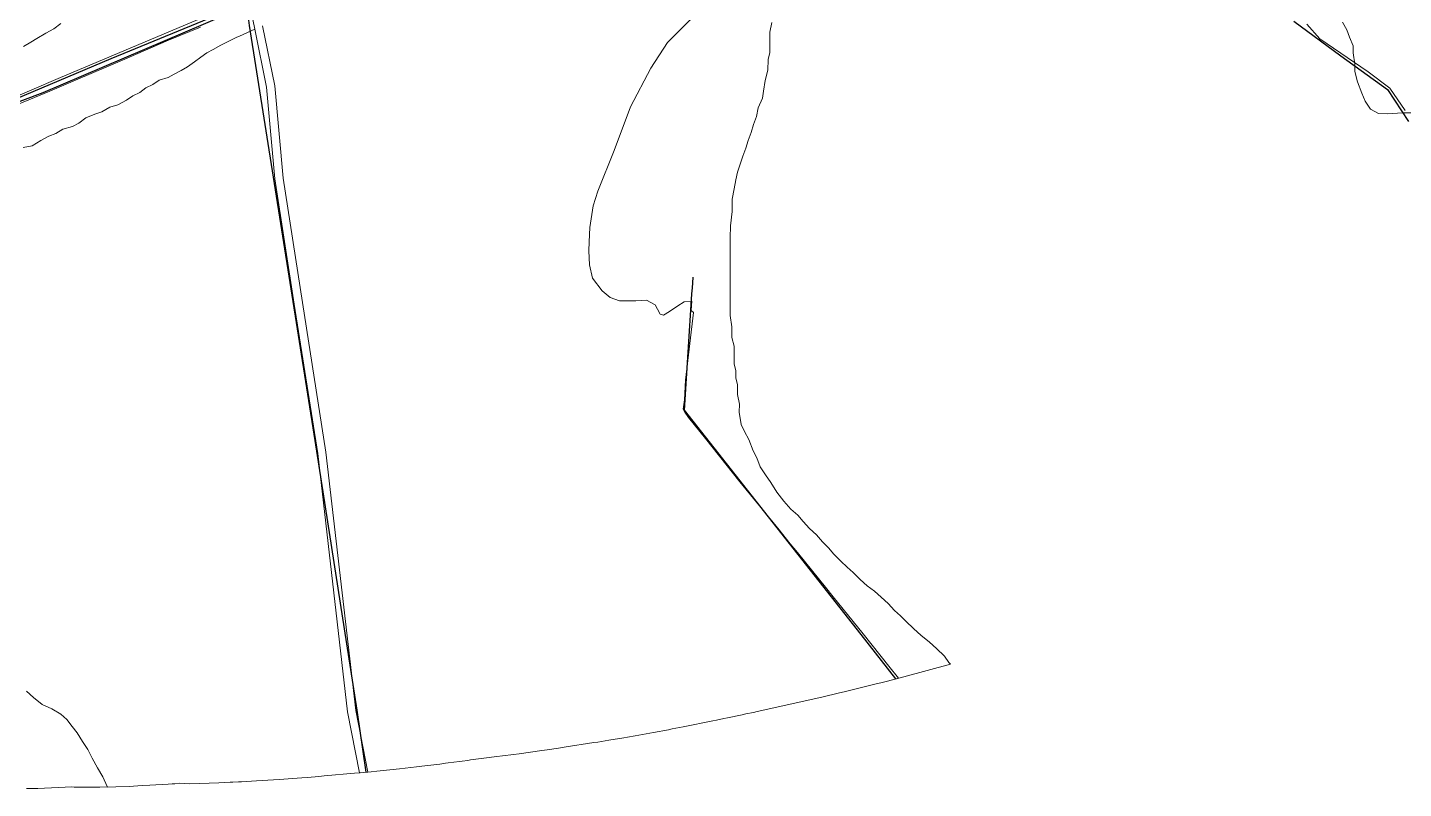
# Model space of a CAD drawing. Header units: metres. Extents: x 3 to 1027712, y 40 to 4430649.
# Drawn here: x 508884 to 510872, y 4402141 to 4403240 of the extents above; entities that cross this region are included whole.
import ezdxf

# ---------------------------------------------------------------- set-up
doc = ezdxf.new("R2010")
doc.units = ezdxf.units.M
doc.header["$MEASUREMENT"] = 0
doc.layers.add('Cauces_artificiales_5_km', color=141, linetype='Continuous', lineweight=30)
for name, color, linetype, lineweight, true_color in [('Habitats_5_km', 7, 'Continuous', 9, 0xbefad2), ('Humedales_5_km', 7, 'Continuous', 9, 0xdbcafc), ('Itinerarios_Espacios_naturales_Protegidos_5_km', 7, 'Continuous', 30, 0x3800b0)]:
    doc.layers.add(name, color=color, linetype=linetype, lineweight=lineweight, true_color=true_color)

msp = doc.modelspace()

# ---------------------------------------------------------------- linework, layer by layer
at = {"layer": 'Cauces_artificiales_5_km'}
for points in [[(508621.9, 4403038.3, 0.5), (508906.9, 4403145.9, 4.6), (509200.6, 4403270.9, 4.7), (509400.7, 4403356.1, 6.4), (509659, 4403467.3, 4.9), (509738.1, 4403501.4, 4.4), (509808.5, 4403531.7, 4), (509920.2, 4403587, 2), (509852.3, 4403874.6, 2), (509743.3, 4404324.8, 2.5)], [(509373.4, 4402164.1, 6.3), (509360.3, 4402253.8, 4.5), (509299.6, 4402643.1, 4.5), (509205, 4403242.4, 4.7), (509203.8, 4403250.2, 4.7), (509200.6, 4403270.9, 4.7)], [(510713.4, 4403249, 3.6), (510781, 4403198.9, 3.6), (510848.4, 4403150.1, 3.4), (510878.7, 4403104, 3.4)], [(509845.1, 4402878.9, 5), (509844.1, 4402863.2, 5.1), (509844.1, 4402863.1, 5.1), (509844.1, 4402862.9, 5.1), (509844.1, 4402862.8, 5.1), (509843.9, 4402860.3, 5.1), (509843.9, 4402859.8, 5.1), (509843.5, 4402854.3, 5.1), (509832.7, 4402686.9, 6), (509832.7, 4402686.9, 6), (510087.8, 4402362.7, 6), (510087.8, 4402362.7, 6), (510138.1, 4402298.7, 6)]]:
    msp.add_polyline3d(points, dxfattribs=at)
at = {"layer": 'Habitats_5_km'}
for points in [[(509206.4, 4403267.4), (509212.6, 4403237.1), (509190.6, 4403227), (509186.8, 4403225.7), (509174, 4403219.4), (509163.8, 4403214.3), (509152.3, 4403208), (509143.4, 4403202.9), (509134.5, 4403196.6), (509125.6, 4403190.3), (509115.3, 4403182.7), (509106.4, 4403177.6), (509096.2, 4403172.5), (509087.3, 4403167.5), (509074.6, 4403163.7), (509065.6, 4403157.4), (509055.4, 4403152.3), (509046.5, 4403146), (509036.3, 4403140.9), (509027.4, 4403134.6), (509014.6, 4403128.2), (509003.1, 4403124.5), (508991.7, 4403118.1), (508981.5, 4403114.3), (508968.7, 4403109.3), (508958.5, 4403101.7), (508949.6, 4403096.6), (508935.6, 4403092.8), (508925.4, 4403086.5), (508915.2, 4403082.7), (508903.7, 4403076.4), (508891, 4403068.8), (508878.2, 4403066.3)], [(509223.8, 4403242.3), (509241.4, 4403155.4), (509253.4, 4403021.9), (509281.4, 4402842.3), (509315.4, 4402626.3), (509358.4, 4402253.3), (509376, 4402164.3), (509364.6, 4402163.2), (509364, 4402163.1), (509346.5, 4402251.3), (509303.5, 4402624.3), (509269.5, 4402840.3), (509241.4, 4403020.9), (509229.5, 4403153.4), (509212.6, 4403237.1), (509206.4, 4403267.4)], [(508878.8, 4403212.4), (508889, 4403218.7), (508897.9, 4403223.8), (508910.7, 4403231.4), (508922.2, 4403237.7), (508932.4, 4403245.3)], [(508932.4, 4403245.3), (508922.2, 4403237.7), (508910.7, 4403231.4), (508897.9, 4403223.8), (508889, 4403218.7), (508878.8, 4403212.4)], [(509959.2, 4403246.8), (509956.6, 4403232.9), (509956.5, 4403217.6), (509956.5, 4403203.6), (509953.9, 4403193.5), (509953.8, 4403178.2), (509949.9, 4403163), (509947.3, 4403147.8), (509946, 4403137.6), (509939.6, 4403123.6), (509937, 4403110.9), (509933.1, 4403099.5), (509929.3, 4403088.1), (509925.4, 4403076.6), (509921.6, 4403065.2), (509917.7, 4403053.8), (509913.8, 4403042.4), (509910, 4403030.9), (509907.4, 4403019.5), (509904.8, 4403006.8), (509902.2, 4402991.6), (509902.1, 4402973.8), (509899.5, 4402953.4), (509899.4, 4402935.7), (509899.3, 4402916.6), (509899.3, 4402900.1), (509899.2, 4402881), (509899.2, 4402867), (509899.1, 4402853.1), (509899, 4402837.8), (509899, 4402823.8), (509901.5, 4402807.3), (509901.4, 4402792.1), (509905.2, 4402779.3), (509905.1, 4402765.4), (509905.1, 4402753.9), (509907.6, 4402743.8), (509907.5, 4402733.6), (509910, 4402723.4), (509910, 4402709.4), (509912.5, 4402695.5), (509912.4, 4402684), (509914.9, 4402666.2), (509919.9, 4402656), (509926.3, 4402644.6), (509932.6, 4402628.1), (509937.6, 4402617.9), (509942.7, 4402605.2), (509950.2, 4402593.7), (509957.8, 4402582.3), (509966.7, 4402568.3), (509976.8, 4402555.5), (509986.9, 4402544.1), (509997.1, 4402535.2), (510004.7, 4402526.2), (510013.6, 4402516.1), (510023.7, 4402507.1), (510032.6, 4402497), (510041.4, 4402488), (510049, 4402479.1), (510059.2, 4402468.9), (510068, 4402460), (510076.9, 4402452.4), (510087.1, 4402442.2), (510097.2, 4402433.3), (510107.4, 4402425.6), (510117.5, 4402416.7), (510127.6, 4402407.8), (510136.5, 4402397.6), (510145.4, 4402390), (510153, 4402382.3), (510164.4, 4402370.9), (510174.5, 4402361.9), (510187.2, 4402351.7), (510197.4, 4402342.8), (510208.8, 4402331.4), (510215.1, 4402322.5), (510217.5, 4402320), (510150.2, 4402301.9), (510139.6, 4402299.1), (510118.5, 4402293.7), (510107.9, 4402291), (510065.6, 4402280.6), (510055, 4402278.1), (510033.7, 4402273.1), (510023.1, 4402270.7), (509938, 4402251.7), (509932.7, 4402250.5), (509922, 4402248.2), (509916.7, 4402247.1), (509895.4, 4402242.5), (509890, 4402241.4), (509879.4, 4402239.2), (509874, 4402238.2), (509831.3, 4402229.6), (509826, 4402228.5), (509815.3, 4402226.5), (509809.9, 4402225.4), (509788.5, 4402221.4), (509783.2, 4402220.4), (509772.5, 4402218.5), (509767.2, 4402217.5), (509761.8, 4402216.5), (509751, 4402214.7), (509745.6, 4402213.8), (509724, 4402210.2), (509718.6, 4402209.3), (509707.9, 4402207.6), (509702.5, 4402206.7), (509659.4, 4402200), (509651.3, 4402198.8), (509635.1, 4402196.4), (509627, 4402195.3), (509594.6, 4402190.8), (509586.5, 4402189.7), (509570.2, 4402187.6), (509562.1, 4402186.6), (509543.2, 4402184.3), (509524.3, 4402181.7), (509520.3, 4402181.1), (509512.2, 4402180), (509508.1, 4402179.5), (509491.9, 4402177.4), (509487.9, 4402176.9), (509479.8, 4402175.8), (509475.7, 4402175.3), (509454.1, 4402172.7), (509446, 4402171.8), (509429.7, 4402169.9), (509421.6, 4402169), (509389, 4402165.6), (509380.9, 4402164.8), (509376, 4402164.3), (509358.4, 4402253.3), (509315.4, 4402626.3), (509281.4, 4402842.3), (509253.4, 4403021.9), (509241.4, 4403155.4), (509223.8, 4403242.3)], [(510883.7, 4403116.4), (510870.9, 4403116.5), (510848, 4403115.2), (510835.3, 4403115.3), (510823.9, 4403121.6), (510816.3, 4403133.1), (510811.3, 4403144.6), (510805, 4403161.1), (510801.2, 4403176.3), (510801.2, 4403186.5), (510798.8, 4403203), (510798.8, 4403213.2), (510793.8, 4403225.9), (510790, 4403236.1), (510783.7, 4403247.5)], [(508878.2, 4403066.3), (508891, 4403068.8), (508903.7, 4403076.4), (508915.2, 4403082.7), (508925.4, 4403086.5), (508935.6, 4403092.8), (508949.6, 4403096.6), (508958.5, 4403101.7), (508968.7, 4403109.3), (508981.5, 4403114.3), (508991.7, 4403118.1), (509003.1, 4403124.5), (509014.6, 4403128.2), (509027.4, 4403134.6), (509036.3, 4403140.9), (509046.5, 4403146), (509055.4, 4403152.3), (509065.6, 4403157.4), (509074.6, 4403163.7), (509087.3, 4403167.5), (509096.2, 4403172.5), (509106.4, 4403177.6), (509115.3, 4403182.7), (509125.6, 4403190.3), (509134.5, 4403196.6), (509143.4, 4403202.9), (509152.3, 4403208), (509163.8, 4403214.3), (509174, 4403219.4), (509186.8, 4403225.7), (509190.6, 4403227), (509212.6, 4403237.1), (509229.5, 4403153.4), (509241.4, 4403020.9), (509269.5, 4402840.3), (509303.5, 4402624.3), (509346.5, 4402251.3), (509364, 4402163.1), (509356.4, 4402162.4), (509313, 4402158.6), (509304.9, 4402157.9), (509288.6, 4402156.6), (509280.4, 4402156), (509247.8, 4402153.6), (509239.6, 4402153.1), (509223.3, 4402152), (509215.2, 4402151.5), (509193.4, 4402150.3), (509189.3, 4402150.1), (509181.1, 4402149.7), (509177, 4402149.5), (509160.7, 4402148.7), (509146.7, 4402148.1), (509118.6, 4402147.2), (509104.5, 4402148.1), (509097.2, 4402147.3), (509093.5, 4402147.3), (509087.6, 4402146.8), (509060.9, 4402145.2), (509050, 4402144.6), (509031, 4402143.6), (509011.9, 4402142.8), (508999.6, 4402142.5), (508999.3, 4402143.5), (508993, 4402157.5), (508985.4, 4402170.2), (508977.8, 4402184.2), (508971.5, 4402196.9), (508963.9, 4402208.4), (508956.3, 4402221.1), (508948.7, 4402230), (508941.1, 4402240.2), (508932.3, 4402247.8), (508919.6, 4402255.5), (508905.6, 4402261.9), (508892.9, 4402272), (508882.8, 4402281)]]:
    msp.add_lwpolyline(points, dxfattribs=at)
at = {"layer": 'Humedales_5_km'}
for points in [[(508882.6, 4404997.7, 0.9), (508891.6, 4404976.6, 0.9), (508903.9, 4404970.7, 1), (508926, 4404970, 1), (508934.7, 4404968.6, 1), (508940.4, 4404927.8, 1), (508954, 4404845.8, 1), (509005.4, 4404519.7, 1.1), (509062.3, 4404140.8, 1.2), (509106.4, 4403853.9, 1.3), (509133.7, 4403677, 1.3), (509166.4, 4403468.8, 1.4), (509192.5, 4403305.9, 1.5), (509195.3, 4403285.5, 1.5), (509194.2, 4403277, 1.5), (509158.1, 4403263, 1.5), (508928.6, 4403166, 1.5), (508852.7, 4403133.3, 1.6)], [(509853.9, 4403263, 1.3), (509828.9, 4403238.3, 1.3), (509808.9, 4403217.9, 1.3), (509784.6, 4403180.9, 1.3), (509755.2, 4403125, 1.3), (509731.6, 4403061.8, 1.3), (509708, 4403003.4, 1.3), (509701.5, 4402982, 1.3), (509696.7, 4402950.7, 1.3), (509695.7, 4402930.1, 1.3), (509694.9, 4402917.3, 1.3), (509696, 4402896.7, 1.3), (509700.4, 4402877.4, 1.3), (509714.5, 4402859.3, 1.3), (509725.8, 4402849.5, 1.3), (509739.6, 4402845.1, 1.3), (509762.8, 4402845.1, 1.3), (509778.4, 4402845.8, 1.3), (509791.1, 4402839.1, 1.3), (509794.2, 4402833, 1.3), (509798, 4402825.8, 1.3), (509802.9, 4402824.1, 1.3), (509805.3, 4402825.5, 1.3), (509813.1, 4402830.6, 1.3), (509823.7, 4402837.5, 1.3), (509832.6, 4402843.3, 1.3), (509843.8, 4402844.5, 1.3), (509842.7, 4402830.9, 1.1), (509846.1, 4402828.2, 0.9), (509834.9, 4402730.2, 0.8), (509833.1, 4402701.9, 0.8), (509831.5, 4402688.4, 0.8), (509833.7, 4402683.9, 0.9), (509839.2, 4402676.4, 0.8), (509863.6, 4402646.2, 0.8), (509913.2, 4402583.3, 1), (509969.9, 4402513.9, 1), (509985.7, 4402493.9, 1.1), (509996.3, 4402481.3, 1.1), (510036.7, 4402431.2, 1.1), (510048.1, 4402417.1, 1), (510048.1, 4402417.1, 1), (510091.4, 4402363.7, 1.5), (510128.5, 4402317.1, 1.2), (510142.1, 4402299.8, 1.3), (510139.6, 4402299.1, 1.4), (510118.5, 4402293.7, 1.4), (510107.9, 4402291, 1.4), (510065.6, 4402280.6, 1.4), (510055, 4402278.1, 1.4), (510033.7, 4402273.1, 1.4), (510023.1, 4402270.7, 1.4), (509938, 4402251.7, 1.4), (509932.7, 4402250.5, 1.4), (509922, 4402248.2, 1.4), (509916.7, 4402247.1, 1.4), (509895.4, 4402242.5, 1.4), (509890, 4402241.4, 1.4), (509879.4, 4402239.2, 1.4), (509874, 4402238.2, 1.4), (509831.3, 4402229.6, 1.4), (509826, 4402228.5, 1.4), (509815.3, 4402226.5, 1.4), (509809.9, 4402225.4, 1.4), (509788.5, 4402221.4, 1.4), (509783.2, 4402220.4, 1.4), (509772.5, 4402218.5, 1.4), (509767.2, 4402217.5, 1.4), (509761.8, 4402216.5, 1.4), (509751, 4402214.7, 1.4), (509745.6, 4402213.8, 1.4), (509724, 4402210.2, 1.4), (509718.6, 4402209.3, 1.4), (509707.9, 4402207.6, 1.4), (509702.5, 4402206.7, 1.4), (509659.4, 4402200, 1.4), (509651.3, 4402198.8, 1.4), (509635.1, 4402196.4, 1.4), (509627, 4402195.3, 1.4), (509594.6, 4402190.8, 1.4), (509586.5, 4402189.7, 1.4), (509570.2, 4402187.6, 1.4), (509562.1, 4402186.6, 1.4), (509543.2, 4402184.3, 1.4), (509524.3, 4402181.7, 1.4), (509520.3, 4402181.1, 1.4), (509512.2, 4402180, 1.4), (509508.1, 4402179.5, 1.4), (509491.9, 4402177.4, 1.4), (509487.9, 4402176.9, 1.4), (509479.8, 4402175.8, 1.4), (509475.7, 4402175.3, 1.4), (509454.1, 4402172.7, 1.4), (509446, 4402171.8, 1.4), (509429.7, 4402169.9, 1.4), (509421.6, 4402169, 1.4), (509389, 4402165.6, 1.4), (509380.9, 4402164.8, 1.4), (509364.6, 4402163.2, 1.4), (509356.4, 4402162.4, 1.4), (509313, 4402158.6, 1.4), (509304.9, 4402157.9, 1.4), (509288.6, 4402156.6, 1.4), (509280.4, 4402156, 1.4), (509247.8, 4402153.6, 1.4), (509239.6, 4402153.1, 1.4), (509223.3, 4402152, 1.4), (509215.2, 4402151.5, 1.4), (509193.4, 4402150.3, 1.4), (509189.3, 4402150.1, 1.4), (509181.1, 4402149.7, 1.4), (509177, 4402149.5, 1.4), (509160.7, 4402148.7, 1.4), (509146.7, 4402148.1, 1.4), (509118.6, 4402147.2, 1.4), (509104.5, 4402148.1, 1.4), (509097.2, 4402147.3, 1.4), (509093.5, 4402147.3, 1.4), (509087.6, 4402146.8, 1.4), (509060.9, 4402145.2, 1.4), (509050, 4402144.6, 1.4), (509031, 4402143.6, 1.4), (509011.9, 4402142.8, 1.4), (508988.9, 4402142.3, 1.4), (508965.9, 4402142.6, 1.4), (508951.8, 4402142.6, 1.4), (508948.5, 4402142.9, 1.4), (508899.1, 4402140.5, 1.4), (508893.7, 4402140.5, 1.4), (508882.8, 4402140.6, 1.4)], [(508817, 4403106.6, 1.4), (508916.7, 4403147.9, 1.4), (508957.2, 4403164.9, 1.4), (509018.1, 4403191, 1.4), (509088.2, 4403221.4, 1.4), (509134, 4403240.2, 1.4)], [(510874.1, 4403119.8, 1.2), (510852, 4403151.9, 1.2), (510820.6, 4403175.6, 1.2), (510750.6, 4403223.4, 1.2), (510731.9, 4403244.3, 1.2)]]:
    msp.add_polyline3d(points, dxfattribs=at)
at = {"layer": 'Itinerarios_Espacios_naturales_Protegidos_5_km'}
msp.add_lwpolyline([(508629, 4403035.8), (509005, 4403194.7), (509199.5, 4403274.8), (509264.7, 4403303.2), (509590.1, 4403442.4), (509715.5, 4403494.2), (509939.9, 4403588.9), (509927.5, 4403617.3), (509918.2, 4403655.2), (509907.1, 4403690.2), (509891.5, 4403754.1), (509508.5, 4405325), (509504.4, 4405347.5)], dxfattribs=at)

doc.saveas('drawing.dxf')
